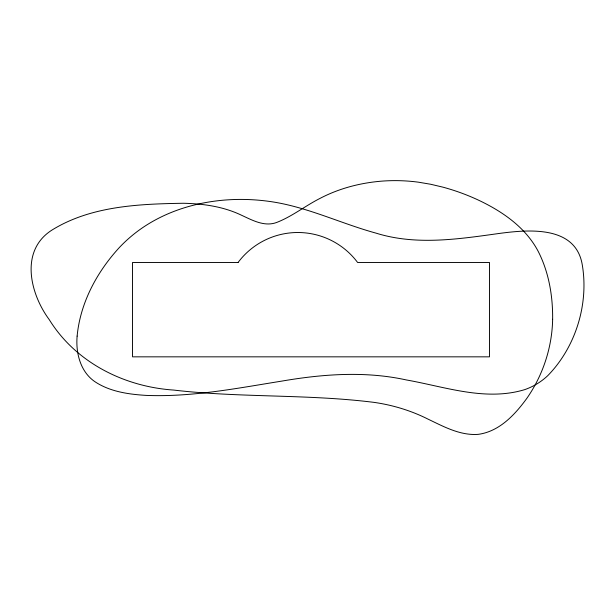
<?xml version="1.0" encoding="UTF-8"?>
<svg xmlns="http://www.w3.org/2000/svg" width="615" height="615" viewBox="0 0 615 615"><rect width="100%" height="100%" fill="white"/><g stroke="black" fill="none" stroke-linecap="round" stroke-linejoin="round"><path stroke-width="0.92" d="M77.129 336.105C75.599 353.318 80.611 372.767 96.063 382.445C110.923 391.824 128.827 394.307 146.032 395.391C191.719 397.252 236.852 388.303 281.739 381.115C322.829 374.058 365.279 370.914 406.346 379.947C445.083 386.781 485.45 401.541 524.664 389.649A64.175 64.175 0 0 0 547.658 375.765C575.602 347.283 588.878 304.379 582.313 265.065C575.855 225.244 528.792 229.503 499.049 233.477C458.352 239.12 416.117 245.677 375.965 233.116C339.795 223.191 305.57 206.102 268.086 201.236A205.625 205.625 0 0 0 238.651 199.429C205.179 199.814 171.324 208.454 143.326 227.204A141.488 141.488 0 0 0 119.679 247.184C97.109 271.584 80.281 302.657 77.129 336.105M552.639 319.285C552.101 347.337 543.022 374.981 527.063 398.036C515.109 414.556 499.418 431.576 478.116 434.367C460.066 435.651 443.676 426.595 427.925 419.076C411.074 410.605 392.847 405.085 374.197 402.395C307.692 394 240.304 397.89 173.738 390.071C124.222 386.758 75.837 362.589 49.277 319.669C30.058 293.77 19.495 250.712 51.914 230.095C90.805 205.971 138.859 203.972 183.385 203.265C203.35 203.696 223.591 206.571 241.726 215.335C252.496 220.285 264.496 226.989 276.604 222.484C292.163 216.472 305.294 205.81 320.123 198.345C339.388 188.267 360.813 182.747 382.438 181.087A175.667 175.667 0 0 1 418.438 182.186L430.692 184.262L442.9 187.152A218.217 218.217 0 0 1 477.824 199.837C502.017 211.153 525.564 227.235 538.248 251.458C548.88 272.314 552.885 296.03 552.639 319.285M238.067 262.482L132.532 262.482L132.532 356.838L489.479 356.838L489.479 262.482L357.615 262.482A74.592 74.592 0 0 0 238.067 262.482"/></g></svg>
